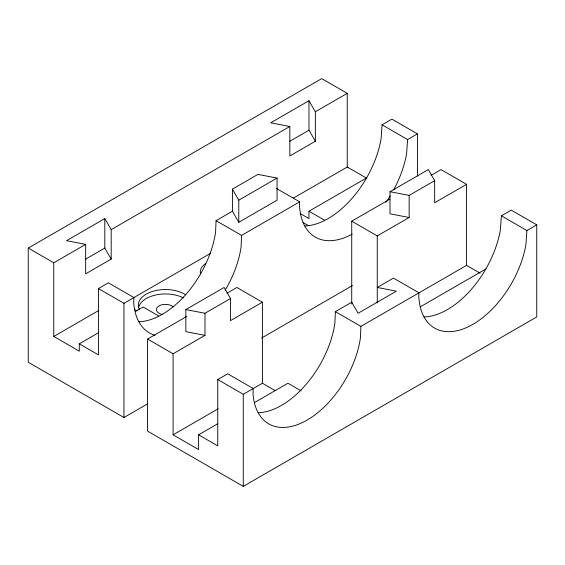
<?xml version="1.0" encoding="UTF-8"?>
<svg xmlns="http://www.w3.org/2000/svg" width="565" height="565" viewBox="0 0 565 565"><rect width="100%" height="100%" fill="white"/><g stroke="black" fill="none" stroke-linecap="round" stroke-linejoin="round"><path stroke-width="0.85" d="M232.413 211.218L238.79 222.271L277.069 200.172L277.069 178.067L257.901 174.401L232.413 189.12L232.413 211.218L216.07 220.654L215.569 232.279A76.692 44.282 -60 0 1 138.948 321.739M276.398 188.42L299.669 201.86L241.587 235.393L241.086 247.011A76.692 44.282 -60 0 1 225.23 290.099M186.499 316.562L147.571 339.042L147.571 431.13L243.268 486.387L536.75 316.944L536.75 224.856L526.912 230.534L525.916 244.553A76.692 44.282 -60 0 1 468.321 326.754A76.692 44.282 -60 0 1 418.778 295.813L418.99 292.847L393.466 278.114L377.25 287.472L396.39 291.159L358.111 313.257L351.727 302.211L335.384 311.647L334.883 323.265A76.692 44.282 -60 0 1 258.269 412.725M480.081 273.178L466.57 265.373L360.908 326.379L360.406 337.997A76.692 44.282 -60 0 1 304.302 421.596A76.692 44.282 -60 0 1 253.014 393.664L253.233 388.543L227.709 373.811L217.751 379.56L217.751 445.863L198.605 434.817L198.605 449.549L173.088 434.817L173.088 353.775L204.989 335.363L204.989 313.257L230.506 298.525L224.128 287.472L185.85 309.578L185.85 331.676L204.989 335.363M299.669 201.86L299.457 204.827A76.692 44.282 -60 0 0 352.165 234.143M417.429 176.033L417.429 133.87L391.912 119.13L382.074 124.816L381.078 138.835A76.692 44.282 -60 0 1 304.733 225.972M417.429 133.87L407.598 139.548L406.595 153.567A76.692 44.282 -60 0 1 393.678 189.805M536.75 224.856L511.233 210.124L501.395 215.802L500.392 229.821A76.692 44.282 -60 0 1 424.054 316.958M147.642 403.82L123.954 417.5L28.25 362.243L28.25 248.056L321.732 78.613L347.249 93.352L347.249 167.021L293.327 198.153M104.808 218.584L66.529 240.69L85.668 244.37L85.668 273.841L111.192 259.109L111.192 229.637L104.808 218.584L104.808 248.056L111.192 259.109M308.97 100.718L270.692 122.817L289.831 126.504L289.831 155.968L315.355 141.236L315.355 111.764L308.97 100.718L308.97 130.183L315.355 141.236M28.25 248.056L53.767 262.789L85.668 244.37M111.192 229.637L289.831 126.504M315.355 111.764L347.249 93.352M85.294 259.321L104.808 248.056M289.457 141.455L308.97 130.183M238.79 222.271L238.79 200.172L277.069 178.067M53.767 262.789L53.767 336.457L79.291 351.197L79.291 343.824L98.43 354.877L98.43 288.574L108.395 282.818L133.912 297.557L133.693 302.678A76.692 44.282 -60 0 0 154.944 335.278M53.767 336.457L98.585 310.588M98.43 288.574L123.954 303.306L210.83 253.148M79.291 343.824L98.282 332.863M135.494 311.379L143.093 306.993L158.553 315.92M300.714 213.824L308.97 218.591L308.97 211.218L366.699 177.897M434.669 180.652L409.152 195.391L409.152 217.49L390.012 213.803L390.012 191.705L428.291 169.606L434.669 180.652L434.669 202.757L466.57 184.338L466.57 265.373M226.961 293.207L236.89 287.472L262.407 302.211L262.407 383.247L275.169 390.613M351.727 303.942L351.727 221.169L389.899 199.134M431.123 175.334L441.046 169.606L466.57 184.338M262.407 302.211L230.506 320.623L230.506 298.525M351.727 221.169L377.25 235.909L409.152 217.49M261.517 338.075L352.468 285.565M173.088 434.817L218.132 408.813M217.751 379.56L243.268 394.299L262.407 383.247M198.605 434.817L217.695 423.799M254.335 402.64L287.931 383.247L301.18 390.895M420.325 306.809L485.985 268.905M390.012 191.705L409.152 195.391M185.85 309.578L204.989 313.257M382.074 124.816L407.598 139.548M501.395 215.802L526.912 230.534M347.249 167.021L366.77 178.286M308.97 211.218L324.43 220.145M303.13 222.582L308.434 225.647M216.07 220.654L241.587 235.393M335.384 311.647L360.908 326.379M134.837 309.592L137.083 310.891M147.571 339.042L173.088 353.775M232.413 189.12L238.79 200.172M377.25 235.909L377.25 302.854M243.268 394.299L243.268 486.387M123.954 303.306L123.954 417.5M200.476 273.7A22.558 13.023 0 0 1 205.568 263.629M162.339 314.465A9.026 5.212 0 0 1 158.511 306.223A9.026 5.212 0 0 1 173.236 306.964M139.251 309.154A27.071 15.629 0 0 1 152.543 291.406A27.071 15.629 0 0 1 185.546 294.697M138.623 307.36A27.071 15.629 0 0 1 156.102 294.902A27.071 15.629 0 0 1 183.385 297.882M390.196 195.836A76.692 44.282 -60 0 1 385.888 202.418"/></g></svg>
